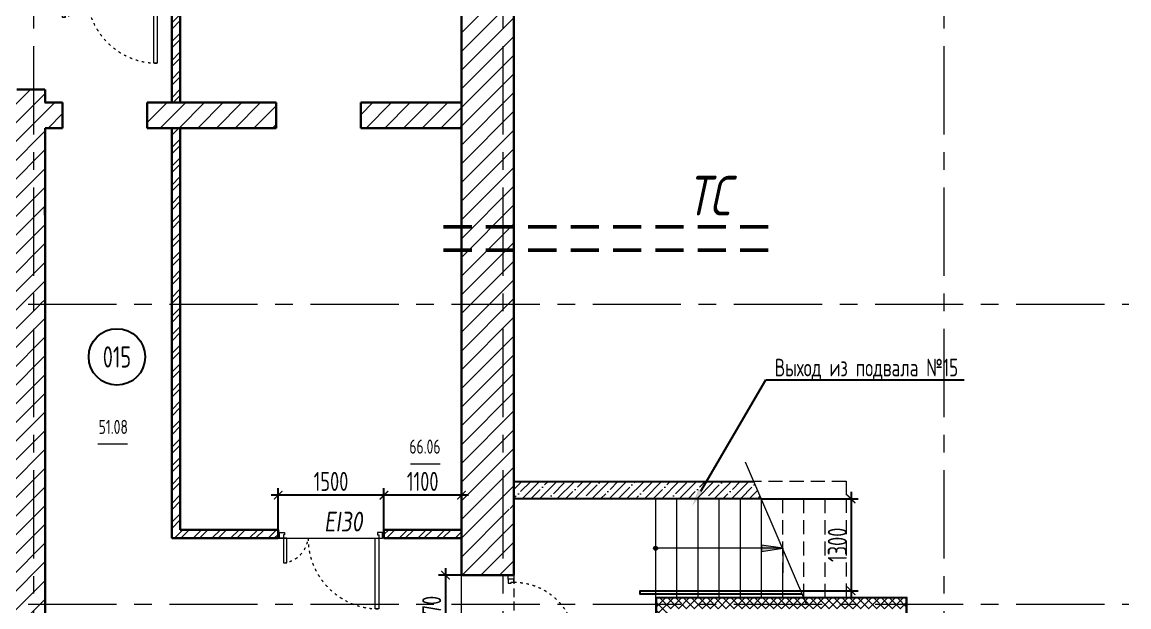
# Model space of a CAD drawing. Header units: millimetres. Extents: x -13407 to 93998, y -3954 to 109271.
# Drawn here: x 55350 to 71033, y 11502 to 19781 of the extents above; entities that cross this region are included whole.
import ezdxf
from ezdxf import colors
from ezdxf.entities.mleader import LeaderData, LeaderLine
from ezdxf.enums import TextEntityAlignment as Align
from ezdxf.math import Vec2, Vec3

# ---------------------------------------------------------------- set-up
doc = ezdxf.new("R2010")
doc.units = ezdxf.units.MM
for name, pattern in [('ACAD_ISO03W100', [30, 12, -18]), ('ADSK_Штриховая_ш2 п1', [3, 2, -1]), ('CENTER', [2, 1.25, -0.25, 0.25, -0.25]), ('HIDDEN', [6, 4, -2]), ('TRATTEGGIATA', [0.75, 0.5, -0.25])]:
    doc.linetypes.add(name, pattern=pattern)
for name, color, linetype, lineweight in [('АР_Выноски АПР', 7, 'Continuous', 5), ('АР_Двери', 5, 'Continuous', 18), ('АР_Лестницы', 250, 'Continuous', 15), ('АР_Лестницы ограждение', 94, 'Continuous', 25), ('АР_Маркер экспликации', 239, 'Continuous', 13), ('АР_МосжилНии_Стены', 202, 'Continuous', 30), ('АР_Навесной фасад', 5, 'Continuous', 5), ('АР_Номер помещения', 1, 'Continuous', 25), ('АР_Оси', 193, 'Continuous', 9), ('АР_Перегородки кирпич', 244, 'Continuous', 30), ('АР_Перегородки_кирпич_Штрих', 244, 'Continuous', 5), ('АР_Помещения_площадь', 19, 'Continuous', 9), ('АР_Размеры дверей', 15, 'Continuous', 0), ('АР_Сети', 250, 'Continuous', 30), ('АР_Сущ Несущая стена', 202, 'Continuous', 30), ('АР_тонкая линия', 250, 'Continuous', 0), ('АР_Утеплитель', 250, 'Continuous', 9), ('АР_Штриховка монолит', 250, 'Continuous', 9), ('Подвал', 250, 'Continuous', 30)]:
    doc.layers.add(name, color=color, linetype=linetype, lineweight=lineweight)
doc.layers.add('АР_ПБ_Двери', color=7, linetype='Continuous', lineweight=15, true_color=0xdb0000)
doc.styles.add('ISOCPEUR', font='isocpeur.ttf', dxfattribs={"width": 0.7})
doc.styles.get("Standard").update_dxf_attribs({"font": 'arial.ttf'})
doc.styles.add('Архитект', font='isocpeur.ttf', dxfattribs={"width": 0.8, "oblique": 8})
doc.styles.add('М2', font='isocpeui.ttf', dxfattribs={"width": 0.8})
doc.dimstyles.new('R_100', dxfattribs={"dimtxt": 270, "dimasz": 120, "dimexe": 100, "dimexo": 0, "dimgap": 60, "dimtad": 1, "dimdec": 0, "dimrnd": 5, "dimzin": 0, "dimdsep": 46, "dimtxsty": 'ISOCPEUR', "dimblk": 'ARCHTICK', "dimcen": 0, "dimdle": 100, "dimclrd": 256, "dimclre": 256, "dimclrt": 256, "dimadec": 0, "dimazin": 0, "dimtfac": 2, "dimtdec": 0, "dimtofl": 0, "dimtmove": 1, "dimatfit": 3, "dimfxl": 1, "dimtvp": 3, "dimtolj": 1, "dimtzin": 0, "dimarcsym": 0})
pattern_1 = [(45, (331452.74, -55205.68), (-132.58252, 132.58252), [])]

# ---------------------------------------------------------------- blocks, each defined once
blk = doc.blocks.new('*U15')
for points in [[(-55, -80), (-55, 0), (-115, 0), (-115, -40), (-100, -40), (-100, -80), (-55, -80)], [(0, 0), (0, -80), (-55, -80), (-55, 0), (0, 0)], [(-1070, 0), (-1070, -80), (-1015, -80), (-1015, 0), (-1070, 0)], [(-1015, -80), (-1015, 0), (-955, 0), (-955, -40), (-970, -40), (-970, -80), (-1015, -80)]]:
    blk.add_lwpolyline(points)
blk.add_lwpolyline([(-100, -80), (-100, -950), (-140, -950), (-140, -80)], close=True)
at = {"linetype": 'ACAD_ISO03W100', "ltscale": 3}
blk.add_arc((-100, -80), 870, 180, 270, dxfattribs=at)
blk = doc.blocks.new('*U30')
at = {"layer": 'АР_Номер помещения', "color": 7}
blk.add_circle((-16571, -1005), 400, dxfattribs=at)
at = {"layer": 'АР_Помещения_площадь', "color": 7}
blk.add_line((-14221, -10159), (-14643, -10159), dxfattribs=at)
at = {"color": 7, "style": 'ISOCPEUR', "width": 0.7, "flags": 1}
blk.add_attdef('КАТЕГОРИЯ', (-499, -2092), '', height=250, dxfattribs=at)
at = {"layer": 'АР_Номер помещения', "color": 7, "style": 'ISOCPEUR', "width": 0.7}
blk.add_attdef('НОМЕР_ПОМЕЩЕНИЯ', text='', height=300, dxfattribs=at).set_placement((-16571, -1005), align=Align.MIDDLE_CENTER)
at = {"layer": 'АР_Помещения_площадь', "color": 7, "lineweight": 30, "width": 0.7, "flags": 104}
blk.add_attdef('ИМЯ_ПОМЕЩЕНИЯ', text='', height=100, dxfattribs=at).set_placement((158, 1217), align=Align.MIDDLE_CENTER)
at = {"layer": 'АР_Помещения_площадь', "color": 7, "style": 'ISOCPEUR', "width": 0.7}
blk.add_attdef('ПЛОЩАДЬ_ПОМЕЩЕНИЯ', text='', height=200, dxfattribs=at).set_placement((-14216, -9912), align=Align.MIDDLE_RIGHT)
blk = doc.blocks.new('*U35')
at = {"layer": 'АР_Номер помещения', "color": 7}
blk.add_circle((-24382, 8672), 400, dxfattribs=at)
at = {"layer": 'АР_Помещения_площадь', "color": 7}
blk.add_line((-24232, 7435), (-24654, 7435), dxfattribs=at)
at = {"color": 7, "style": 'ISOCPEUR', "width": 0.7, "flags": 1}
blk.add_attdef('КАТЕГОРИЯ', (-499, -2092), '', height=250, dxfattribs=at)
at = {"layer": 'АР_Номер помещения', "color": 7, "style": 'ISOCPEUR', "width": 0.7}
blk.add_attdef('НОМЕР_ПОМЕЩЕНИЯ', text='', height=300, dxfattribs=at).set_placement((-24382, 8672), align=Align.MIDDLE_CENTER)
at = {"layer": 'АР_Помещения_площадь', "color": 7, "style": 'ISOCPEUR', "width": 0.7}
blk.add_attdef('ПЛОЩАДЬ_ПОМЕЩЕНИЯ', text='', height=200, dxfattribs=at).set_placement((-24227, 7681), align=Align.MIDDLE_RIGHT)
at = {"layer": 'АР_Помещения_площадь', "color": 7, "lineweight": 30, "width": 0.7, "flags": 104}
blk.add_attdef('ИМЯ_ПОМЕЩЕНИЯ', text='', height=100, dxfattribs=at).set_placement((158, 1217), align=Align.MIDDLE_CENTER)
blk = doc.blocks.new('_ArchTick')
at = {"color": 0, "linetype": 'ByBlock', "const_width": 0.15}
blk.add_lwpolyline([(-0.5, -0.5), (0.5, 0.5)], dxfattribs=at)
blk = doc.blocks.new('*D157')
at = {"layer": 'АР_Размеры дверей', "lineweight": -2, "ltscale": 100, "transparency": 16777216}
for p, q in [((61571, 11950), (61249, 11950)), ((61349, 12050), (61349, 10780)), ((61571, 10880), (61249, 10880))]:
    blk.add_line(p, q, dxfattribs=at)
at = {"layer": 'АР_Размеры дверей', "lineweight": -2, "ltscale": 100, "transparency": 16777216, "xscale": 120, "yscale": 120, "zscale": 120}
for p, rotation in [((61349, 11950), 90), ((61349, 10880), 270)]:
    blk.add_blockref('_ArchTick', p, dxfattribs=dict(at, rotation=rotation))
at = {"layer": 'АР_Размеры дверей', "ltscale": 100, "transparency": 16777216, "insert": (61154, 11415), "char_height": 270, "attachment_point": 5, "rotation": 90, "style": 'ISOCPEUR'}
blk.add_mtext('\\A1;1070', dxfattribs=at)
blk = doc.blocks.new('Полуторная_на лестницу')
for points in [[(75, 80), (75, 1080), (125, 1080), (125, 80)], [(1375, 430), (1375, 80), (1425, 80), (1425, 430)]]:
    blk.add_lwpolyline(points, close=True)
for points in [[(0, 0), (0, 80), (20, 80), (20, 0), (0, 0)], [(20, 80), (20, 0), (90, 0), (90, 30), (75, 30), (75, 80), (20, 80)], [(1480, 80), (1480, 0), (1410, 0), (1410, 30), (1425, 30), (1425, 80), (1480, 80)], [(1500, 0), (1500, 80), (1480, 80), (1480, 0), (1500, 0)]]:
    blk.add_lwpolyline(points)
at = {"linetype": 'ACAD_ISO03W100', "ltscale": 3}
for centre, radius, start, end in [((75, 80), 1000, 0, 90), ((1465, 40), 392, 95.9075, 174.0925)]:
    blk.add_arc(centre, radius, start, end, dxfattribs=at)
blk = doc.blocks.new('*U60')
h = blk.add_hatch(color=256)
h.dxf.hatch_style = 1
edge = h.paths.add_edge_path()
edge.add_arc((0, 0), 27.6, 359.64, 719.64)
h = blk.add_hatch(color=256)
h.dxf.hatch_style = 1
h.paths.add_polyline_path([(1503, -44), (1503, 44), (1803, 0)])
blk.add_line((1803, 0), (0, 0))
blk.add_lwpolyline([(1503, 44), (1503, -44), (1803, 0), (1503, 44)])
blk.add_circle((0, 0), 27.6)
blk = doc.blocks.new('*D152')
at = {"layer": 'АР_Размеры дверей', "lineweight": -2, "ltscale": 100, "transparency": 16777216}
for p, q in [((60477, 12584), (60477, 13183)), ((61575, 12584), (61575, 13183)), ((61675, 13083), (60377, 13083))]:
    blk.add_line(p, q, dxfattribs=at)
at = {"layer": 'АР_Размеры дверей', "lineweight": -2, "ltscale": 100, "transparency": 16777216, "xscale": 120, "yscale": 120, "zscale": 120, "rotation": 180}
blk.add_blockref('_ArchTick', (60477, 13083), dxfattribs=at)
at = {"layer": 'АР_Размеры дверей', "lineweight": -2, "ltscale": 100, "transparency": 16777216, "xscale": 120, "yscale": 120, "zscale": 120}
blk.add_blockref('_ArchTick', (61575, 13083), dxfattribs=at)
at = {"layer": 'АР_Размеры дверей', "ltscale": 100, "transparency": 16777216, "insert": (61026, 13278), "char_height": 270, "attachment_point": 5, "style": 'ISOCPEUR'}
blk.add_mtext('\\A1;1100', dxfattribs=at)
blk = doc.blocks.new('*D153')
at = {"layer": 'АР_Размеры дверей', "lineweight": -2, "ltscale": 100, "transparency": 16777216}
for p, q in [((58977, 12593), (58977, 13183)), ((60477, 12593), (60477, 13183)), ((60577, 13083), (58877, 13083))]:
    blk.add_line(p, q, dxfattribs=at)
at = {"layer": 'АР_Размеры дверей', "lineweight": -2, "ltscale": 100, "transparency": 16777216, "xscale": 120, "yscale": 120, "zscale": 120, "rotation": 180}
blk.add_blockref('_ArchTick', (58977, 13083), dxfattribs=at)
at = {"layer": 'АР_Размеры дверей', "lineweight": -2, "ltscale": 100, "transparency": 16777216, "xscale": 120, "yscale": 120, "zscale": 120}
blk.add_blockref('_ArchTick', (60477, 13083), dxfattribs=at)
at = {"layer": 'АР_Размеры дверей', "ltscale": 100, "transparency": 16777216, "insert": (59727, 13278), "char_height": 270, "attachment_point": 5, "style": 'ISOCPEUR'}
blk.add_mtext('\\A1;1500', dxfattribs=at)
blk = doc.blocks.new('*D132')
at = {"layer": 'АР_Размеры дверей', "lineweight": -2, "ltscale": 100, "transparency": 16777216}
for p, q in [((65825, 13031), (67197, 13031)), ((67097, 13131), (67097, 11629)), ((66383, 11729), (67197, 11729))]:
    blk.add_line(p, q, dxfattribs=at)
at = {"layer": 'АР_Размеры дверей', "lineweight": -2, "ltscale": 100, "transparency": 16777216, "xscale": 120, "yscale": 120, "zscale": 120}
for p, rotation in [((67097, 13031), 90), ((67097, 11729), 270)]:
    blk.add_blockref('_ArchTick', p, dxfattribs=dict(at, rotation=rotation))
at = {"layer": 'АР_Размеры дверей', "ltscale": 100, "transparency": 16777216, "insert": (66902, 12380), "char_height": 270, "attachment_point": 5, "rotation": 90, "style": 'ISOCPEUR'}
blk.add_mtext('\\A1;1300', dxfattribs=at)

msp = doc.modelspace()

# ---------------------------------------------------------------- hatches: boundary and pattern name
at = {"layer": 'АР_Перегородки_кирпич_Штрих', "ltscale": 100}
h = msp.add_hatch(dxfattribs=at)
h.set_pattern_fill('ANSI32', color=256, scale=500)
h.set_pattern_definition([(45, (331452.74, -55205.68), (-132.58252, 132.58252), []), (45, (331541.13, -55205.68), (-132.58252, 132.58252), [])])
h.paths.add_polyline_path([(55840.5, 20318.9), (55671.6, 20318.9), (55671.6, 20200), (55840.5, 20200)])
h.paths.add_polyline_path([(57591.6, 20319.6), (57340.5, 20319.6), (57340.5, 20200), (57471.6, 20200), (57471.6, 19960), (57591.6, 19960)])
h.paths.add_polyline_path([(57591.6, 19960), (57471.6, 19960), (57471.6, 18641.6), (57591.6, 18641.6)])
h = msp.add_hatch(dxfattribs=at)
h.set_pattern_fill('ANSI32', color=256, scale=500)
h.set_pattern_definition([(45, (346742.01, -55205.68), (-132.58252, 132.58252), []), (45, (346830.4, -55205.68), (-132.58252, 132.58252), [])])
h.paths.add_polyline_path([(57591.6, 18281.1), (57471.6, 18281.1), (57471.6, 15790), (57591.6, 15790)])
h.paths.add_polyline_path([(60477.5, 12593.1), (60477.5, 12473.1), (61575.5, 12473.1), (61575.5, 12593.1)])
h.paths.add_polyline_path([(58977.5, 12553.1), (58977.5, 12593.1), (57591.6, 12593.1), (57591.6, 15790), (57471.6, 15790), (57471.6, 12473.1), (58977.5, 12473.1)])
at = {"layer": 'АР_Утеплитель', "ltscale": 0.25}
h = msp.add_hatch(dxfattribs=at)
h.set_pattern_fill('ANSI37', color=256, scale=25, angle=359.99917)
h.set_pattern_definition([(44.999172, (249472.675, -265735.606), (-56.12579, 56.127412), []), (134.999172, (249472.675, -265735.606), (-56.127412, -56.12579), [])])
h.paths.add_polyline_path([(67879.9, 11474.5), (67879.9, 11624.4), (64339.4, 11624.3), (64339.4, 9814.3), (64489.9, 9814.3), (64489.9, 11474.5)])
at = {"layer": 'АР_Штриховка монолит', "ltscale": 100}
h = msp.add_hatch(dxfattribs=at)
h.set_pattern_fill('ANSI31', color=256, scale=1500)
h.set_pattern_definition(pattern_1)
h.paths.add_polyline_path([(51365, 31445), (45030, 31445), (45030, 31326.1), (45095, 31326.1), (45095, 31256.1), (45095, 31145), (51365, 31145)])
h.paths.add_polyline_path([(51365, 31145), (45095, 31144.4), (45095, 30962), (51158.5, 30962), (51158.5, 27997.2), (49782.2, 27997.2), (49782.2, 27480), (51365, 27480)])
h.paths.add_polyline_path([(53569.9, 27480), (51365, 27480), (51365, 27065.6), (53569.9, 27065.6)])
h.paths.add_polyline_path([(51365, 27480), (49782.2, 27480), (49782.2, 27005.4), (50990.4, 27005.4), (50990.4, 27065.6), (51365, 27065.6)])
h.paths.add_polyline_path([(53569.9, 27728.7), (51665, 27728.7), (51665, 31145), (51365, 31145), (51365, 27480), (53569.9, 27480)])
h.paths.add_polyline_path([(51665, 31445), (51365, 31445), (51365, 31145), (51665, 31145)])
h.paths.add_polyline_path([(55515, 27728.7), (53569.9, 27728.7), (53569.9, 27480), (55515, 27480)])
h.paths.add_polyline_path([(55515, 27480), (53569.9, 27480), (53569.9, 27065.6), (55515, 27065.6)])
h.paths.add_polyline_path([(55515, 27065.6), (55283.9, 27065.6), (55283.9, 26664.4), (55515, 26664.4)])
h.paths.add_polyline_path([(57079.9, 27480), (55515, 27480), (55515, 27065.6), (57079.9, 27065.6)])
h.paths.add_polyline_path([(57079.9, 27728.7), (55515, 27728.7), (55515, 27480), (57079.9, 27480)])
h.paths.add_polyline_path([(62165, 27728.7), (57079.9, 27728.7), (57079.9, 27480), (62165, 27480)])
h.paths.add_polyline_path([(62318.3, 27728.7), (62165, 27728.7), (62165, 27480), (62318.3, 27480)])
h.paths.add_polyline_path([(55671.6, 27065.6), (55515, 27065.6), (55515, 26664.4), (55671.6, 26664.4)])
h.paths.add_polyline_path([(50990.4, 27005.4), (47569.9, 27005.4), (47569.9, 26057.4), (50990.4, 26057.4)])
h.paths.add_polyline_path([(51365, 27065.6), (50990.4, 27065.6), (50990.4, 21274.6), (51365, 21274.6)])
h.paths.add_polyline_path([(51541.2, 27065.6), (51365, 27065.6), (51365, 21274.6), (51541.2, 21274.6)])
h.paths.add_polyline_path([(47569.9, 27005.4), (17473.6, 27005.4), (17473.6, 26057.4), (47569.9, 26057.4)])
h.paths.add_polyline_path([(62318.3, 12885), (62165, 12885), (62165, 11951.3), (62318.3, 11951.3)])
h.paths.add_polyline_path([(62165, 12896.6), (62318.3, 12896.6), (62318.3, 27480), (62165, 27480)])
h.paths.add_polyline_path([(61575.5, 12885), (62165, 12885), (62165, 27480), (57079.9, 27480), (57079.9, 27065.6), (61575.5, 27065.6)])
h.paths.add_polyline_path([(62165, 12885), (61575.5, 12885), (61575.5, 11951.3), (62165, 11951.3)])
h = msp.add_hatch(dxfattribs=at)
h.set_pattern_fill('ANSI31', color=256, scale=1500)
h.set_pattern_definition(pattern_1)
h.paths.add_polyline_path([(47595.1, 15574), (47085.1, 15574), (47085.1, 11959.4), (42685, 11959.4), (42685, 11540), (47595.1, 11540)])
h.paths.add_polyline_path([(51541.2, 15574), (47587.5, 15574), (50990.4, 15574), (50990.4, 11540), (51541.2, 11540)])
h.paths.add_polyline_path([(51365, 11540), (50990.4, 11540), (50990.4, 9510), (51365, 9510)])
h.paths.add_polyline_path([(51541.2, 9510), (50990.4, 9510), (50990.4, 6515.2), (51541.2, 6515.2)])
h.paths.add_polyline_path([(47535, 9510), (47085.1, 9510), (47085.1, 6005.2), (47535, 6005.2)])
h.paths.add_polyline_path([(47595.1, 11540), (42685, 11540), (42685, 11408.8), (47085.1, 11408.8), (47085.1, 9510), (47595.1, 9510)])
h.paths.add_polyline_path([(51365, 6250), (47535, 6250), (47535, 6005.2), (51365, 6005.2)])
h.paths.add_polyline_path([(51365, 6515.2), (47595.1, 6515.2), (47595.1, 9510), (47535, 9510), (47535, 6250), (51365, 6250)])
h.paths.add_polyline_path([(55515, 9510), (55179.8, 9510), (55179.8, 6515.2), (51365, 6515.2), (51365, 6250), (55515, 6250)])
h.paths.add_polyline_path([(55515, 6250), (51365, 6250), (51365, 6005.2), (55135.7, 6005.2), (55135.7, 3393.2), (55254.6, 3393.2), (55254.6, 3458.2), (55515, 3458.2)])
h.paths.add_polyline_path([(55515, 11540), (55179.8, 11540), (55179.8, 10473.1), (51541.2, 10473.1), (51541.2, 11540), (51365, 11540), (51365, 9510), (51541.2, 9510), (51541.2, 10178.8), (55179.8, 10178.8), (55179.8, 9510), (55515, 9510)])
h.paths.add_polyline_path([(60058, 10473.1), (55676.6, 10473.1), (55676.6, 11540), (55515, 11540), (55515, 9510), (55676.6, 9510), (55676.6, 10178.8), (60058, 10178.8)])
h.paths.add_polyline_path([(55515, 15790), (55179.8, 15790), (55179.8, 11540), (55515, 11540)])
h.paths.add_polyline_path([(55676.6, 15790), (55515, 15790), (55515, 11540), (55676.6, 11540)])
h.paths.add_polyline_path([(55676.6, 18826.8), (55275, 18826.8), (55275, 18641.6), (55030.3, 18641.6), (55030.3, 18279.4), (55179.8, 18279.4), (55179.8, 15790), (55676.5, 15790.1)])
h.paths.add_polyline_path([(53865.3, 18641.6), (51541.2, 18641.6), (51541.2, 18279.4), (53865.3, 18279.4)])
h.paths.add_polyline_path([(55921.5, 18641.6), (55676.6, 18641.6), (55676.6, 18281.1), (55921.5, 18281.1)])
h.paths.add_polyline_path([(62165, 10880.2), (61570.7, 10880.2), (61570.7, 9510), (62165, 9510)])
h.paths.add_polyline_path([(62165, 9510), (61570.7, 9510), (61570.7, 8553.4), (62165, 8552.9)])
h.paths.add_polyline_path([(68741.6, 9510), (68231.8, 9510), (68231.8, 8269.4), (68622.9, 8269.4), (68622.9, 8204.4), (68741.6, 8204.4)])
h.paths.add_polyline_path([(68741.6, 9814.3), (68415, 9814.3), (68415, 9510), (68741.6, 9510)])
h.paths.add_polyline_path([(58948.8, 18281.1), (58948.8, 18641.6), (57122.2, 18641.6), (57122.2, 18281.1)])
h.paths.add_polyline_path([(60149.5, 18641.6), (60149.5, 18281.1), (61575.5, 18281.1), (61575.5, 18641.6)])
h.paths.add_polyline_path([(65089.9, 9510), (65089.9, 9814.3), (62318.3, 9814.3), (62318.3, 10880.2), (62165, 10880.2), (62165, 9510)])
h.paths.add_polyline_path([(66789.9, 9814.4), (66789.9, 9304.4), (68415, 9304.3), (68415, 9814.3)])
h.paths.add_polyline_path([(65089.9, 9304.3), (65089.9, 9510), (62165, 9510), (62165, 8552.9), (62318.3, 8552.8), (62318.3, 9304.3)])
h.paths.add_polyline_path([(56817.4, 6250), (56817.4, 6790.8), (55671.6, 6790.8), (55671.6, 9510), (55515, 9510), (55515, 6250)])
h.paths.add_polyline_path([(57917.4, 6790.8), (57917.4, 6250), (62319.1, 6249.9), (62319.3, 7386), (61570.9, 7386.2), (61570.7, 6790.8)])
h.paths.add_polyline_path([(57917.4, 6250), (57917.4, 5851.3), (56817.4, 5851.3), (56817.4, 6250), (55515, 6250), (55515, 3458.2), (55676.6, 3458.2), (55676.6, 5851.3), (62318.4, 5851.2), (62318.4, 6249.9)])
h = msp.add_hatch(dxfattribs=at)
h.set_pattern_fill('ANSI35', color=256, scale=700)
h.set_pattern_definition([(45, (212359.99, -53346.55), (-123.74369, 123.74369), []), (45, (212483.73, -53346.55), (-123.74369, 123.74369), [218.75, -43.75, 0, -43.75])])
h.paths.add_polyline_path([(65826, 13031.2), (65720.4, 13277), (62318.3, 13272.9), (62318.3, 13036.2)])

# ---------------------------------------------------------------- linework, layer by layer
at = {"layer": 'АР_Лестницы', "color": 18, "ltscale": 100, "true_color": 0x000000}
for p, q in [((66471.3, 11529.6), (65601.6, 13550.9, 0.2)), ((64326, 13028.6), (64326, 11634.3)), ((64626, 11628), (64626, 13022.3)), ((64926, 13031.1), (64926, 11634.3)), ((65226, 11634.3), (65226, 13031.1)), ((65526, 13031.1), (65526, 11634.3)), ((65826, 11634.3), (65828, 13031.2, 0.1)), ((66128.5, 12331.5), (66126, 11624.3))]:
    msp.add_line(p, q, dxfattribs=at)
at = {"layer": 'АР_Лестницы ограждение', "ltscale": 100, "elevation": 0}
msp.add_lwpolyline([(66404.4, 11679.6), (64108.5, 11679.6), (64108.5, 11729), (66383.2, 11729)], dxfattribs=at)
at = {"layer": 'АР_МосжилНии_Стены', "ltscale": 100}
for p, q in [((55671.6, 18826.8), (55275, 18826.8)), ((55676.6, 18641.6), (55676.6, 18826.8)), ((55921.5, 18641.6), (55671.6, 18641.6)), ((55921.5, 18281.1), (55921.5, 18641.6)), ((57122.2, 18641.6), (58948.8, 18641.6)), ((57122.2, 18281.1), (57122.2, 18641.6)), ((58948.8, 18281.1), (58948.8, 18641.6)), ((60149.5, 18641.6), (61575.5, 18641.6)), ((60149.5, 18281.1), (60149.5, 18641.6)), ((61575.5, 18641.6), (61575.5, 18281.1)), ((55676.6, 10473.1), (55676.6, 18281.1)), ((55676.6, 18281.1), (55921.5, 18281.1)), ((58948.8, 18281.1), (57122.2, 18281.1)), ((61575.5, 18281.1), (60149.5, 18281.1))]:
    msp.add_line(p, q, dxfattribs=at)
for points in [[(62318.3, 12584.2), (62318.3, 27728.7), (51665, 27728.7), (51665, 31445), (45030, 31445), (45030, 31326.1)], [(61575.5, 12584.2), (61575.5, 27065.6), (50990.4, 27065.6), (50990.4, 23440.3)], [(61575.5, 11951.3), (61575.5, 12885)], [(61575.5, 11951.3), (62318.3, 11951.3), (62318.3, 12885)]]:
    msp.add_lwpolyline(points, dxfattribs=at)
at = {"layer": 'АР_Навесной фасад', "color": 18, "ltscale": 100, "true_color": 0x000000, "elevation": 0}
for points in [[(67889.9, 9814.4), (67889.9, 11634.4), (64326, 11634.3), (64326, 9814.3)], [(67879.9, 9814.4), (67879.9, 11624.4), (64339.4, 11624.3), (64339.4, 9814.3)]]:
    msp.add_lwpolyline(points, dxfattribs=at)
at = {"layer": 'АР_Оси', "linetype": 'CENTER', "ltscale": 1000}
for p, q in [((55515, -1811.3), (55515, 32496.2)), ((62165, -1811.3), (62165, 32496.2)), ((68415, -1811.3), (68415, 32496.2)), ((-12563.8, 15790), (71033.4, 15790)), ((-12563.8, 11540), (71033.4, 11540))]:
    msp.add_line(p, q, dxfattribs=at)
at = {"layer": 'АР_Перегородки кирпич', "linetype": 'Continuous', "ltscale": 100}
for p, q in [((57591.6, 20319.6), (57591.6, 18641.6)), ((57471.6, 18641.6), (57471.6, 20200)), ((57471.6, 12473.1), (57471.6, 18281.1)), ((57591.6, 18281.1), (57591.6, 12593.1)), ((55671.6, 17047.7), (55671.6, 17165.1)), ((57591.6, 12593.1), (58977.5, 12593.1)), ((58977.5, 12473.1), (58977.5, 12593.1)), ((60477.5, 12593.1), (61575.5, 12593.1)), ((60477.5, 12473.1), (60477.5, 12593.1)), ((57591.6, 12473.1), (57471.6, 12473.1)), ((57471.6, 12473.1), (58977.5, 12473.1)), ((60477.5, 12473.1), (61575.5, 12473.1))]:
    msp.add_line(p, q, dxfattribs=at)
at = {"layer": 'АР_Сети', "color": 251, "linetype": 'HIDDEN', "lineweight": 50, "ltscale": 100}
for p, q in [((65923.3, 16884.4), (61202.4, 16884.4)), ((65923.3, 16554.5), (61202.4, 16554.5))]:
    msp.add_line(p, q, dxfattribs=at)
at = {"layer": 'АР_Сущ Несущая стена', "ltscale": 100, "elevation": 0.1}
for points in [[(62318.3, 13272.8), (65720.4, 13277)], [(65826, 13031.2), (62318.3, 13036.2)]]:
    msp.add_lwpolyline(points, dxfattribs=at)
at = {"layer": 'АР_тонкая линия', "linetype": 'ADSK_Штриховая_ш2 п1', "ltscale": 100}
for p, q in [((64326, 13028.6), (64326, 11629.3)), ((64626, 11623), (64626, 13022.3)), ((64926, 13031.1), (64926, 11631.8)), ((65226, 11631.8), (65226, 13031.1)), ((65526, 13031.1), (65526, 11631.8)), ((65826, 11631.8), (65826, 13031.1)), ((66126, 13028.6), (66126, 11629.3))]:
    msp.add_line(p, q, dxfattribs=at)
at = {"layer": 'АР_тонкая линия', "ltscale": 500}
msp.add_line((58987.5, 12473.1), (60457.5, 12473.1), dxfattribs=at)
at = {"layer": 'АР_тонкая линия', "linetype": 'ADSK_Штриховая_ш2 п1', "ltscale": 100, "elevation": 0.1}
msp.add_lwpolyline([(62326.1, 13277.8), (67026, 13283.8), (67026, 13031.1), (62326.1, 13036.2)], dxfattribs=at)
at = {"layer": 'АР_тонкая линия', "linetype": 'ADSK_Штриховая_ш2 п1', "ltscale": 100}
for points in [[(66426, 11629.3), (66426, 13028.6)], [(66726, 13028.6), (66726, 11629.3)], [(67026, 13031.1), (67026, 11629.3)]]:
    msp.add_lwpolyline(points, dxfattribs=at)
at = {"layer": 'Подвал', "linetype": 'TRATTEGGIATA', "lineweight": 13, "ltscale": 250}
for p, q in [((61571.4, 11950.3), (61570.7, 10879.5)), ((62318.3, 11951.3), (62317.5, 10880.6))]:
    msp.add_line(p, q, dxfattribs=at)
at = {"layer": 'Подвал', "lineweight": 13, "ltscale": 500}
msp.add_lwpolyline([(16761.8, 30962), (51158.5, 30962), (51158.5, 27997.2), (49782.2, 27997.2), (49782.2, 27065.6), (61575.5, 27065.6), (61570.7, 9118.3), (68131.8, 9204.3), (68131.8, 301), (55676.6, 201), (55676.6, 10178.8), (51541.2, 10178.8), (51541.2, 16261.2), (20534.6, 16261.2), (20534.6, 6644.6), (13397.6, 6644.6), (13369.1, 28025.4), (11889.8, 28025.4), (11889.8, 36090), (16769.8, 36090), (16761.8, 30962)], dxfattribs=at)

# ---------------------------------------------------------------- block references
at = {"layer": 'АР_Двери', "rotation": 180}
for p in [(57340.5, 20280), (60477.5, 12553.1)]:
    msp.add_blockref('Полуторная_на лестницу', p, dxfattribs=at)
at = {"layer": 'АР_Двери', "xscale": -1, "rotation": 90}
msp.add_blockref('*U15', (62238.3, 10880.2), dxfattribs=at)
at = {"layer": 'АР_Лестницы', "ltscale": 75}
msp.add_blockref('*U60', (64326, 12331.5), dxfattribs=at)
at = {"layer": 'АР_Маркер экспликации', "color": 7}
ref = msp.add_blockref('*U30', (75494.3, 23683.2), dxfattribs=at)
ref.add_attrib('НОМЕР_ПОМЕЩЕНИЯ', '001', dxfattribs={"layer": 'АР_Номер помещения', "color": 7, "height": 300, "style": 'ISOCPEUR', "width": 0.7}).set_placement((58922.8, 22678.2), align=Align.MIDDLE_CENTER)
ref.add_attrib('ПЛОЩАДЬ_ПОМЕЩЕНИЯ', '66.06', dxfattribs={"layer": 'АР_Помещения_площадь', "color": 7, "height": 200, "style": 'ISOCPEUR', "width": 0.7}).set_placement((61278.5, 13771), align=Align.MIDDLE_RIGHT)
ref = msp.add_blockref('*U35', (81076, 6368.7), dxfattribs=at)
ref.add_attrib('НОМЕР_ПОМЕЩЕНИЯ', '015', dxfattribs={"layer": 'АР_Номер помещения', "color": 7, "height": 300, "style": 'ISOCPEUR', "width": 0.7}).set_placement((56693.6, 15040.5), align=Align.MIDDLE_CENTER)
ref.add_attrib('ПЛОЩАДЬ_ПОМЕЩЕНИЯ', '51.08', dxfattribs={"layer": 'АР_Помещения_площадь', "color": 7, "height": 200, "style": 'ISOCPEUR', "width": 0.7}).set_placement((56848.9, 14049.9), align=Align.MIDDLE_RIGHT)

# ---------------------------------------------------------------- texts
at = {"layer": 'АР_ПБ_Двери', "lineweight": 35, "style": 'Архитект', "oblique": 8, "width": 0.8}
msp.add_text('EI30', height=280, dxfattribs=at).set_placement((59630.1, 12569.1))
at = {"layer": 'АР_Сети', "ltscale": 10, "style": 'М2', "width": 0.8}
msp.add_text('ТС', height=560, dxfattribs=at).set_placement((64771.5, 17044.5))

# ---------------------------------------------------------------- dimensions: what is measured, and where the dimension line sits
at = {"layer": 'АР_Размеры дверей', "ltscale": 100}
for base, p1, p2, picture, middle in [((58977.5, 13083.4), (60477.5, 12593.1), (58977.5, 12593.1), '*D153', (59727.5, 13278.4)), ((60477.5, 13083.4), (61575.5, 12584.2), (60477.5, 12584.2), '*D152', (61026.5, 13278.4))]:
    dim = msp.add_linear_dim(base=base, p1=p1, p2=p2, dimstyle='R_100', override={"dimpost": '\\X', "dimfxl": 2.5, "dimarcsym": 2}, dxfattribs=at)
    dim.commit()
    dim.dimension.update_dxf_attribs({"geometry": picture, "text_midpoint": middle})
for base, p1, p2, picture, middle in [((67096.9, 11729), (65825.2, 13031.2, 0.1), (66383.2, 11729), '*D132', (66901.9, 12380.1)), ((61348.9, 10880.2), (61571.4, 11950.3), (61570.7, 10880.2), '*D157', (61153.9, 11415.3))]:
    dim = msp.add_linear_dim(base=base, p1=p1, p2=p2, angle=90, dimstyle='R_100', override={"dimpost": '\\X', "dimfxl": 2.5, "dimarcsym": 2}, dxfattribs=at)
    dim.commit()
    dim.dimension.update_dxf_attribs({"geometry": picture, "text_midpoint": middle})

# ---------------------------------------------------------------- leaders
at = {"layer": 'АР_Выноски АПР'}
ml = msp.add_multileader_mtext('Standard', dxfattribs=at)
ml.set_content('Выход из подвала №15', color=256, style='ISOCPEUR')
ml.set_leader_properties()
ml.build(insert=Vec2(0, 0))
ml.multileader.update_dxf_attribs({"text_left_attachment_type": 6, "text_right_attachment_type": 6, "dogleg_length": 100, "arrow_head_size": 250})
ctx = ml.context
ctx.base_point, ctx.char_height, ctx.arrow_head_size, ctx.landing_gap_size, ctx.plane_origin = Vec3(65990.8, 14715.2), 250, 250, 25, Vec3(71609.2, 24136.9)
ctx.left_attachment, ctx.right_attachment = 6, 6
notes = []
notes.append((ctx, [(0, (1, 1, 0), (65890.8, 14715.2), (1, 0), 100, [(2, [(64841.7, 12925.5)], 0, [])])]))
ctx.mtext.insert, ctx.mtext.width, ctx.mtext.defined_height, ctx.mtext.flow_direction = Vec3(66015.8, 15015.2), 3796.673, 12.2, 5
for ctx, leaders in notes:
    for number, flags, end, landing, length, lines in leaders:
        leader = LeaderData()
        leader.index, (leader.has_last_leader_line, leader.has_dogleg_vector, leader.attachment_direction) = number, flags
        leader.last_leader_point, leader.dogleg_vector, leader.dogleg_length = Vec3(end), Vec3(landing), length
        for number, points, colour, breaks in lines:
            line = LeaderLine()
            line.index, line.vertices, line.color, line.breaks = number, Vec3.list(points), colors.encode_raw_color(colour), breaks
            leader.lines.append(line)
        ctx.leaders.append(leader)

doc.saveas('drawing.dxf')
